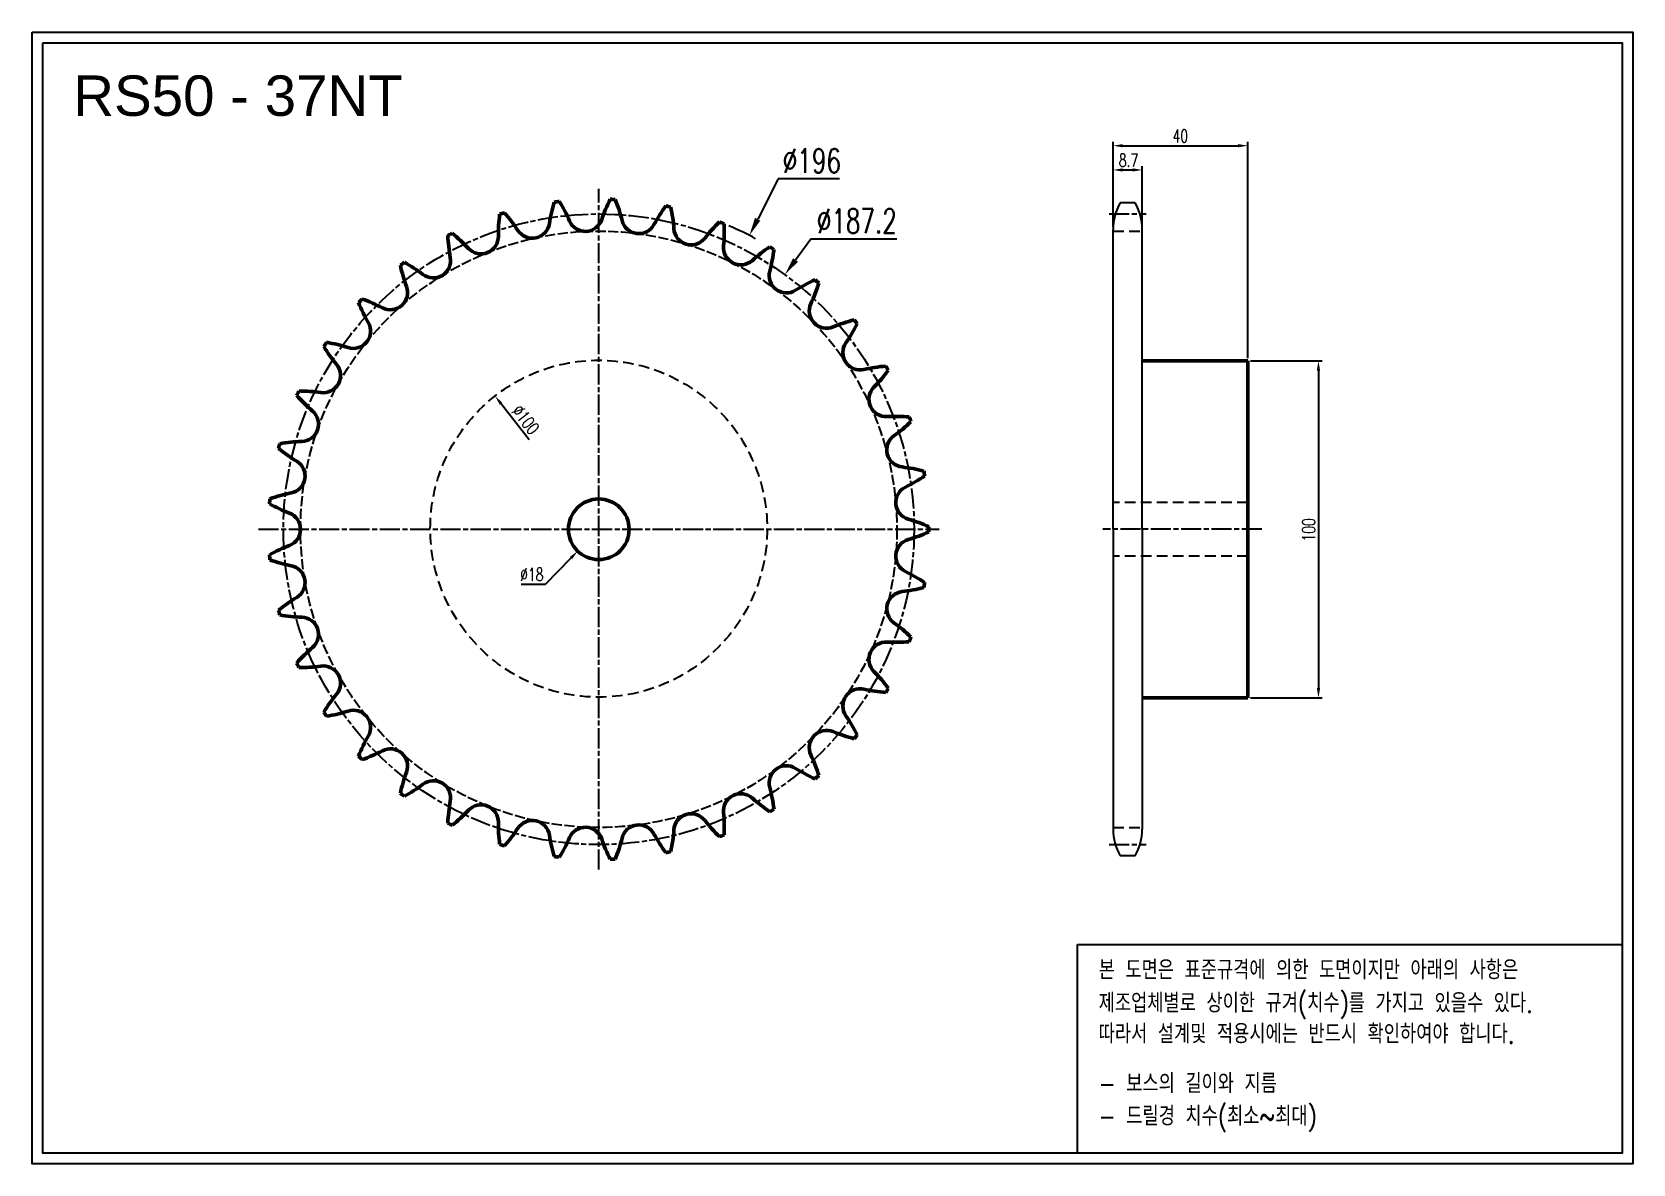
# Model space of a CAD drawing. Header units: millimetres. Extents: x 4604 to 5079, y 1098 to 1434.
import ezdxf

# ---------------------------------------------------------------- set-up
doc = ezdxf.new("R2010")
doc.units = ezdxf.units.MM
for name, pattern in [('AM_ISO02W050', [7.5, 6, -1.5]), ('AM_ISO02W050x2', [3.75, 3, -0.75]), ('AM_ISO08W050', [18, 12, -1.5, 3, -1.5]), ('AM_ISO08W050x2', [9, 6, -0.75, 1.5, -0.75]), ('HIDDEN', [9.525, 6.35, -3.175])]:
    doc.linetypes.add(name, pattern=pattern)
for name, color, linetype, lineweight in [('20', 7, 'Continuous', 50), ('21', 6, 'AM_ISO02W050', 25), ('22', 30, 'AM_ISO08W050', 25), ('VIS', 7, 'Continuous', 50)]:
    doc.layers.add(name, color=color, linetype=linetype, lineweight=lineweight)
doc.layers.add('HL', color=2, linetype='HIDDEN')
doc.layers.add('S-DIM', color=7, linetype='Continuous')
doc.styles.add('HAN', font='ROMANS.shx', dxfattribs={"width": 0.7, "bigfont": 'whgtxt.shx'})
doc.styles.add('HSG', font='SIMPLEX.shx', dxfattribs={"width": 0.7, "bigfont": 'HSG.shx'})
doc.styles.get("Standard").update_dxf_attribs({"font": 'arial.ttf'})
doc.dimstyles.new('APP16', dxfattribs={"dimscale": 3, "dimtxt": 2.4, "dimasz": 1.8, "dimexe": 0.7, "dimexo": 0.5, "dimgap": 0.6, "dimtad": 1, "dimtoh": 1, "dimdec": 1, "dimrnd": 0.01, "dimzin": 9, "dimdsep": 46, "dimtxsty": 'HSG', "dimcen": 0, "dimclrd": 1, "dimclre": 1, "dimclrt": 256, "dimazin": 2, "dimtp": 1, "dimtm": 1, "dimtfac": 0.5, "dimtdec": 1, "dimtofl": 0, "dimtmove": 0, "dimatfit": 3, "dimfxl": 0, "dimtvp": 1, "dimtolj": 2, "dimlwd": -1, "dimlwe": -1, "dimarcsym": 0})
doc.dimstyles.new('APP4', dxfattribs={"dimscale": 1.6, "dimtxt": 2.4, "dimasz": 1.8, "dimexe": 0.7, "dimexo": 0.5, "dimgap": 0.6, "dimtad": 1, "dimtoh": 1, "dimdec": 1, "dimrnd": 0.01, "dimzin": 9, "dimdsep": 46, "dimtxsty": 'HSG', "dimcen": 0, "dimclrd": 1, "dimclre": 1, "dimclrt": 256, "dimazin": 2, "dimtp": 1, "dimtm": 1, "dimtfac": 0.5, "dimtdec": 1, "dimtofl": 0, "dimtmove": 0, "dimatfit": 3, "dimfxl": 0, "dimtvp": 1, "dimtolj": 2, "dimlwd": -1, "dimlwe": -1, "dimarcsym": 0})

# ---------------------------------------------------------------- blocks, each defined once
blk = doc.blocks.new('*D1')
at = {"layer": 'Defpoints', "color": 0, "transparency": 16777216}
for p in [(4816.66, 1373.33), (4727.24, 1198.86)]:
    blk.add_point(p, dxfattribs=at)
at = {"layer": 'S-DIM', "color": 1, "transparency": 16777216}
for p, q in [((4825.24, 1390.08), (4819.12, 1378.13)), ((4843.36, 1390.08), (4825.24, 1390.08))]:
    blk.add_line(p, q, dxfattribs=at)
blk.add_arc((4771.95, 1286.1), 98.02, 61.6367, 66.798, dxfattribs=at)
blk.add_solid([(4818.32, 1378.54), (4819.92, 1377.72), (4816.66, 1373.33)], dxfattribs=at)
at = {"layer": 'S-DIM', "transparency": 16777216, "insert": (4835.2, 1395.48), "char_height": 7.2, "attachment_point": 5, "style": 'HSG'}
blk.add_mtext('\\A2;∅196', dxfattribs=at)
blk = doc.blocks.new('*D2')
at = {"layer": 'Defpoints', "color": 0, "transparency": 16777216}
for p in [(4827.17, 1361.67), (4716.73, 1210.52)]:
    blk.add_point(p, dxfattribs=at)
at = {"layer": 'S-DIM', "color": 1, "transparency": 16777216}
for p, q in [((4834.87, 1372.21), (4830.35, 1366.03)), ((4860.43, 1372.21), (4834.87, 1372.21))]:
    blk.add_line(p, q, dxfattribs=at)
blk.add_solid([(4829.63, 1366.56), (4831.08, 1365.5), (4827.17, 1361.67)], dxfattribs=at)
at = {"layer": 'S-DIM', "transparency": 16777216, "insert": (4848.55, 1377.61), "char_height": 7.2, "attachment_point": 5, "style": 'HSG'}
blk.add_mtext('\\A2;∅187.2', dxfattribs=at)
blk = doc.blocks.new('*D3')
at = {"layer": 'Defpoints', "color": 0, "transparency": 16777216}
for p in [(4778.21, 1292.56), (4765.69, 1279.63)]:
    blk.add_point(p, dxfattribs=at)
at = {"layer": 'S-DIM', "color": 1, "transparency": 16777216}
for p, q in [((4756.19, 1269.82), (4763.69, 1277.56)), ((4748.96, 1269.82), (4756.19, 1269.82))]:
    blk.add_line(p, q, dxfattribs=at)
blk.add_solid([(4763.34, 1277.89), (4764.03, 1277.23), (4765.69, 1279.63)], dxfattribs=at)
at = {"layer": 'S-DIM', "transparency": 16777216, "insert": (4752.1, 1272.7), "char_height": 3.84, "attachment_point": 5, "style": 'HSG'}
blk.add_mtext('\\A2;∅18', dxfattribs=at)
blk = doc.blocks.new('*D4')
at = {"layer": 'Defpoints', "color": 0, "transparency": 16777216}
for p in [(4741.16, 1325.66), (4802.74, 1246.87)]:
    blk.add_point(p, dxfattribs=at)
at = {"layer": 'S-DIM', "color": 1, "transparency": 16777216}
blk.add_line((4751.33, 1312.65), (4742.93, 1323.39), dxfattribs=at)
blk.add_solid([(4743.31, 1323.69), (4742.55, 1323.1), (4741.16, 1325.66)], dxfattribs=at)
at = {"layer": 'S-DIM', "transparency": 16777216, "insert": (4750.28, 1318.66), "char_height": 3.84, "attachment_point": 5, "rotation": 308.0109, "style": 'HSG'}
blk.add_mtext('\\A2;∅100', dxfattribs=at)
blk = doc.blocks.new('*D5')
at = {"layer": 'Defpoints', "color": 0, "transparency": 16777216}
for p in [(4933.29, 1392.76), (4924.59, 1375.06), (4933.29, 1375.06)]:
    blk.add_point(p, dxfattribs=at)
at = {"layer": 'S-DIM', "color": 1, "transparency": 16777216}
for p, q in [((4924.59, 1375.86), (4924.59, 1393.88)), ((4927.47, 1392.76), (4930.41, 1392.76)), ((4933.29, 1375.86), (4933.29, 1393.88))]:
    blk.add_line(p, q, dxfattribs=at)
for points in [[(4927.47, 1393.24), (4927.47, 1392.28), (4924.59, 1392.76)], [(4930.41, 1393.24), (4930.41, 1392.28), (4933.29, 1392.76)]]:
    blk.add_solid(points, dxfattribs=at)
at = {"layer": 'S-DIM', "transparency": 16777216, "insert": (4929.2, 1395.64), "char_height": 3.84, "attachment_point": 5, "style": 'HSG'}
blk.add_mtext('\\A2;8.7', dxfattribs=at)
blk = doc.blocks.new('*D6')
at = {"layer": 'Defpoints', "color": 0, "transparency": 16777216}
for p in [(4964.59, 1399.96), (4924.59, 1375.06), (4964.59, 1336.1)]:
    blk.add_point(p, dxfattribs=at)
at = {"layer": 'S-DIM', "color": 1, "transparency": 16777216}
for p, q in [((4924.59, 1375.86), (4924.59, 1401.08)), ((4927.47, 1399.96), (4961.71, 1399.96)), ((4964.59, 1336.9), (4964.59, 1401.08))]:
    blk.add_line(p, q, dxfattribs=at)
for points in [[(4927.47, 1400.44), (4927.47, 1399.48), (4924.59, 1399.96)], [(4961.71, 1400.44), (4961.71, 1399.48), (4964.59, 1399.96)]]:
    blk.add_solid(points, dxfattribs=at)
at = {"layer": 'S-DIM', "transparency": 16777216, "insert": (4944.59, 1402.84), "char_height": 3.84, "attachment_point": 5, "style": 'HSG'}
blk.add_mtext('\\A2;40', dxfattribs=at)
blk = doc.blocks.new('*D7')
at = {"layer": 'Defpoints', "color": 0, "transparency": 16777216}
for p in [(4964.59, 1336.1), (4964.59, 1236.1), (4985.58, 1236.1)]:
    blk.add_point(p, dxfattribs=at)
at = {"layer": 'S-DIM', "color": 1, "transparency": 16777216}
for p, q in [((4965.39, 1336.1), (4986.7, 1336.1)), ((4985.58, 1333.22), (4985.58, 1238.98)), ((4965.39, 1236.1), (4986.7, 1236.1))]:
    blk.add_line(p, q, dxfattribs=at)
for points in [[(4985.1, 1333.22), (4986.06, 1333.22), (4985.58, 1336.1)], [(4985.1, 1238.98), (4986.06, 1238.98), (4985.58, 1236.1)]]:
    blk.add_solid(points, dxfattribs=at)
at = {"layer": 'S-DIM', "transparency": 16777216, "insert": (4982.7, 1285.93), "char_height": 3.84, "attachment_point": 5, "rotation": 90, "style": 'HSG'}
blk.add_mtext('\\A2;100', dxfattribs=at)

msp = doc.modelspace()

# ---------------------------------------------------------------- linework, layer by layer
for p, q in [((4931.16, 1383), (4926.71, 1383)), ((4924.59, 1286.1), (4924.59, 1375.06)), ((4933.29, 1286.1), (4933.29, 1375.06)), ((4924.59, 1286.1), (4924.59, 1197.13)), ((4933.29, 1286.1), (4933.29, 1197.13)), ((4931.16, 1189.19), (4926.71, 1189.19))]:
    msp.add_line(p, q)
for points in [[(4603.73, 1433.71), (5078.93, 1433.71), (5078.93, 1097.71), (4603.73, 1097.71)], [(4606.93, 1430.51), (5075.73, 1430.51), (5075.73, 1100.91), (4606.93, 1100.91)]]:
    msp.add_lwpolyline(points, close=True)
at = {"color": 6}
msp.add_lwpolyline([(4914.09, 1162.83), (5075.73, 1162.83), (5075.73, 1100.91), (4914.09, 1100.91)], close=True, dxfattribs=at)
for centre, start, end in [((4940.46, 1375.06), 150, 180), ((4917.41, 1375.06), 0, 30), ((4940.46, 1197.13), 180, 210), ((4917.41, 1197.13), 330, 0)]:
    msp.add_arc(centre, 15.87, start, end)
at = {"layer": '20'}
for centre, radius, start, end in [((4804.24, 1369.35), 47.55, 163.0333, 170.9459), ((4771.95, 1286.1), 98.02, 96.864, 97.7306), ((4719.72, 1358.53), 47.55, 23.6486, 31.5613), ((4817.85, 1362.7), 47.55, 153.3035, 161.2162), ((4771.95, 1286.1), 98.02, 87.1342, 88.0009), ((4732.71, 1366.31), 47.55, 13.9189, 21.8316), ((4789.71, 1373.61), 47.55, 172.763, 180.6757), ((4771.95, 1286.1), 98.02, 106.5937, 107.4604), ((4708.23, 1348.66), 47.55, 33.3784, 41.2911), ((4830.13, 1353.84), 47.55, 143.5738, 151.4865), ((4771.95, 1286.1), 98.02, 77.4045, 78.2712), ((4746.83, 1371.79), 47.55, 4.1892, 12.1019), ((4771.95, 1286.1), 98.02, 116.3234, 117.1901), ((4698.57, 1336.99), 47.55, 43.1081, 51.0208), ((4752.22, 1377.64), 5.13, 213.3784, 350.9459), ((4767.97, 1379.66), 5.13, 203.6486, 341.2162), ((4783.84, 1378.98), 5.13, 193.9189, 331.4865), ((4799.37, 1375.64), 5.13, 184.1892, 321.7568), ((4840.74, 1343.03), 47.55, 133.8441, 141.7568), ((4771.95, 1286.1), 98.02, 67.6748, 68.5414), ((4761.67, 1374.8), 47.55, 354.4595, 2.3721), ((4774.66, 1375.35), 47.55, 182.4927, 190.4054), ((4737.03, 1372.99), 5.13, 223.1081, 0.6757), ((4814.11, 1369.72), 5.13, 174.4595, 312.027), ((4849.38, 1330.58), 47.55, 124.1144, 132.027), ((4776.81, 1375.26), 47.55, 344.7297, 352.6424), ((4771.95, 1286.1), 98.02, 57.945, 58.8117), ((4771.95, 1286.1), 98.02, 126.0532, 126.9198), ((4759.54, 1374.53), 47.55, 192.2225, 200.1351), ((4691.03, 1323.86), 47.55, 52.8378, 60.7505), ((4722.85, 1365.84), 5.13, 232.8378, 10.4054), ((4827.63, 1361.39), 5.13, 164.7297, 302.2973), ((4855.78, 1316.86), 47.55, 114.3846, 122.2973), ((4791.81, 1373.16), 47.55, 335, 342.9127), ((4771.95, 1286.1), 98.02, 48.2153, 49.082), ((4771.95, 1286.1), 98.02, 135.7829, 136.6495), ((4685.81, 1309.64), 47.55, 62.5676, 70.4802), ((4710.08, 1356.39), 5.13, 242.5676, 20.1351), ((4744.77, 1371.16), 47.55, 201.9522, 209.8649), ((4839.56, 1350.89), 5.13, 155, 292.5676), ((4699.09, 1344.93), 5.13, 252.2973, 29.8649), ((4859.77, 1302.25), 47.55, 104.6549, 112.5676), ((4806.24, 1368.55), 47.55, 325.2703, 333.1829), ((4771.95, 1286.1), 98.02, 38.4856, 39.3522), ((4771.95, 1286.1), 98.02, 145.5126, 146.3793), ((4730.79, 1365.34), 47.55, 211.6819, 219.5946), ((4683.07, 1294.74), 47.55, 72.2973, 80.21), ((4849.54, 1338.54), 5.13, 145.2703, 282.8378), ((4690.19, 1331.77), 5.13, 262.027, 39.5946), ((4861.24, 1287.17), 47.55, 94.9252, 102.8378), ((4819.68, 1361.57), 47.55, 315.5405, 323.4532), ((4771.95, 1286.1), 98.02, 28.7559, 29.6225), ((4771.95, 1286.1), 98.02, 155.2423, 156.109), ((4682.89, 1279.6), 47.55, 82.027, 89.9397), ((4857.28, 1324.67), 5.13, 135.5405, 273.1081), ((4717.99, 1357.25), 47.55, 221.4117, 229.3243), ((4683.65, 1317.29), 5.13, 271.7568, 49.3243), ((4860.14, 1272.07), 47.55, 85.1954, 93.1081), ((4831.75, 1352.41), 47.55, 305.8108, 313.7235), ((4771.95, 1286.1), 98.02, 19.0261, 19.8928), ((4685.27, 1264.64), 47.55, 91.7568, 99.6694), ((4862.57, 1309.69), 5.13, 125.8108, 263.3784), ((4771.95, 1286.1), 98.02, 164.9721, 165.8387), ((4706.74, 1347.1), 47.55, 231.1414, 239.0541), ((4679.65, 1301.92), 5.13, 281.4865, 59.0541), ((4856.5, 1257.36), 47.55, 75.4657, 83.3784), ((4771.95, 1286.1), 98.02, 9.2964, 10.1631), ((4865.26, 1294.04), 5.13, 116.0811, 253.6486), ((4842.1, 1341.35), 47.55, 296.0811, 303.9938), ((4771.95, 1286.1), 98.02, 174.7018, 175.5685), ((4697.37, 1335.2), 47.55, 240.8711, 248.7838), ((4690.14, 1250.3), 47.55, 101.4865, 109.3992), ((4678.3, 1286.1), 5.13, 291.2162, 68.7838), ((4850.43, 1243.49), 47.55, 65.736, 73.6486), ((4865.26, 1278.15), 5.13, 106.3514, 243.9189), ((4850.43, 1328.7), 47.55, 286.3514, 294.264), ((4771.95, 1286.1), 98.02, 359.5667, 0.4333), ((4697.37, 1236.99), 47.55, 111.2162, 119.1289), ((4771.95, 1286.1), 98.02, 184.4315, 185.2982), ((4690.14, 1321.89), 47.55, 250.6008, 258.5135), ((4679.65, 1270.27), 5.13, 300.9459, 78.5135), ((4842.1, 1230.84), 47.55, 56.0062, 63.9189), ((4856.5, 1314.83), 47.55, 276.6216, 284.5343), ((4771.95, 1286.1), 98.02, 349.8369, 350.7036), ((4706.74, 1225.09), 47.55, 120.9459, 128.8586), ((4862.57, 1262.5), 5.13, 96.6216, 234.1892), ((4771.95, 1286.1), 98.02, 194.1613, 195.0279), ((4685.27, 1307.55), 47.55, 260.3306, 268.2432), ((4683.65, 1254.9), 5.13, 310.6757, 88.2432), ((4831.75, 1219.78), 47.55, 46.2765, 54.1892), ((4717.99, 1214.95), 47.55, 130.6757, 138.5883), ((4857.28, 1247.52), 5.13, 86.8919, 224.4595), ((4860.14, 1300.12), 47.55, 266.8919, 274.8046), ((4771.95, 1286.1), 98.02, 340.1072, 340.9739), ((4771.95, 1286.1), 98.02, 203.891, 204.7577), ((4682.89, 1292.59), 47.55, 270.0603, 277.973), ((4690.19, 1240.42), 5.13, 320.4054, 97.973), ((4819.68, 1210.63), 47.55, 36.5468, 44.4595), ((4730.79, 1206.85), 47.55, 140.4054, 148.3181), ((4849.54, 1233.66), 5.13, 77.1622, 214.7297), ((4861.24, 1285.02), 47.55, 257.1622, 265.0748), ((4771.95, 1286.1), 98.02, 330.3775, 331.2441), ((4771.95, 1286.1), 98.02, 213.6207, 214.4874), ((4683.07, 1277.45), 47.55, 279.79, 287.7027), ((4699.09, 1227.26), 5.13, 330.1351, 107.7027), ((4839.56, 1221.3), 5.13, 67.4324, 205), ((4859.77, 1269.94), 47.55, 247.4324, 255.3451), ((4806.24, 1203.64), 47.55, 26.8171, 34.7297), ((4744.77, 1201.03), 47.55, 150.1351, 158.0478), ((4771.95, 1286.1), 98.02, 320.6478, 321.5144), ((4771.95, 1286.1), 98.02, 223.3505, 224.2171), ((4685.81, 1262.55), 47.55, 289.5198, 297.4324), ((4710.08, 1215.8), 5.13, 339.8649, 117.4324), ((4791.81, 1199.03), 47.55, 17.0873, 25), ((4759.54, 1197.66), 47.55, 159.8649, 167.7775), ((4827.63, 1210.8), 5.13, 57.7027, 195.2703), ((4855.78, 1255.33), 47.55, 237.7027, 245.6154), ((4771.95, 1286.1), 98.02, 310.918, 311.7847), ((4771.95, 1286.1), 98.02, 233.0802, 233.9468), ((4691.03, 1248.33), 47.55, 299.2495, 307.1622), ((4722.85, 1206.35), 5.13, 349.5946, 127.1622), ((4814.11, 1202.48), 5.13, 47.973, 185.5405), ((4776.81, 1196.93), 47.55, 7.3576, 15.2703), ((4774.66, 1196.84), 47.55, 169.5946, 177.5073), ((4698.57, 1235.2), 47.55, 308.9792, 316.8919), ((4737.03, 1199.2), 5.13, 359.3243, 136.8919), ((4849.38, 1241.61), 47.55, 227.973, 235.8856), ((4771.95, 1286.1), 98.02, 301.1883, 302.055), ((4771.95, 1286.1), 98.02, 242.8099, 243.6766), ((4789.71, 1198.58), 47.55, 179.3243, 187.237), ((4752.22, 1194.55), 5.13, 9.0541, 146.6216), ((4767.97, 1192.53), 5.13, 18.7838, 156.3514), ((4783.84, 1193.21), 5.13, 28.5135, 166.0811), ((4799.37, 1196.55), 5.13, 38.2432, 175.8108), ((4840.74, 1229.16), 47.55, 218.2432, 226.1559), ((4761.67, 1197.39), 47.55, 357.6279, 5.5405), ((4708.23, 1223.53), 47.55, 318.7089, 326.6216), ((4804.24, 1202.84), 47.55, 189.0541, 196.9667), ((4719.72, 1213.66), 47.55, 328.4387, 336.3514), ((4817.85, 1209.5), 47.55, 198.7838, 206.6965), ((4732.71, 1205.88), 47.55, 338.1684, 346.0811), ((4830.13, 1218.35), 47.55, 208.5135, 216.4262), ((4746.83, 1200.4), 47.55, 347.8981, 355.8108), ((4771.95, 1286.1), 98.02, 291.4586, 292.3252), ((4771.95, 1286.1), 98.02, 252.5396, 253.4063), ((4771.95, 1286.1), 98.02, 262.2694, 263.136), ((4771.95, 1286.1), 98.02, 271.9991, 272.8658), ((4771.95, 1286.1), 98.02, 281.7288, 282.5955)]:
    msp.add_arc(centre, radius, start, end, dxfattribs=at)
at = {"layer": '21', "linetype": 'AM_ISO02W050x2'}
msp.add_circle((4771.95, 1286.1), 88.52, dxfattribs=at)
at = {"layer": '22', "linetype": 'AM_ISO08W050x2'}
for p, q in [((4771.95, 1185.07), (4771.95, 1387.12)), ((4923.41, 1379.69), (4934.47, 1379.69)), ((4670.93, 1286.1), (4872.97, 1286.1)), ((4968.8, 1286.1), (4921.56, 1286.1)), ((4923.41, 1192.5), (4934.47, 1192.5))]:
    msp.add_line(p, q, dxfattribs=at)
msp.add_circle((4771.95, 1286.1), 93.6, dxfattribs=at)
at = {"layer": 'HL', "ltscale": 0.5}
for p, q in [((4924.59, 1374.61), (4933.29, 1374.61)), ((4964.59, 1294.1), (4924.59, 1294.1)), ((4964.59, 1278.1), (4924.59, 1278.1)), ((4924.59, 1197.58), (4933.29, 1197.58))]:
    msp.add_line(p, q, dxfattribs=at)
msp.add_circle((4771.95, 1286.27), 50, dxfattribs=at)
at = {"layer": 'VIS'}
for p, q in [((4964.59, 1336.1), (4933.29, 1336.1)), ((4964.59, 1336.1), (4964.59, 1236.1)), ((4964.59, 1236.1), (4933.29, 1236.1))]:
    msp.add_line(p, q, dxfattribs=at)
msp.add_circle((4771.95, 1286.1), 9, dxfattribs=at)

# ---------------------------------------------------------------- texts
msp.add_text('RS50 - 37NT', height=12).set_placement((4615.97, 1408.82))
at = {"color": 6, "style": 'HAN', "width": 0.8}
for s, p in [('본 도면은 표준규격에 의한 도면이지만 아래의 사항은', (4920.34, 1152.51)), ('제조업체별로 상이한 규겨(치수)를 가지고 있을수 있다.', (4920.34, 1142.66)), ('따라서 설계및 적용시에는 반드시 확인하여야 합니다.', (4920.34, 1133.51)), ('- 보스의 길이와 지름', (4920.34, 1118.78)), ('- 드릴경 치수(최소~최대)', (4920.34, 1109.1))]:
    msp.add_text(s, height=5.6833, dxfattribs=at).set_placement(p)

# ---------------------------------------------------------------- dimensions: what is measured, and where the dimension line sits
at = {"layer": 'S-DIM', "color": 3}
dim = msp.add_linear_dim(base=(4964.59, 1399.96), p1=(4924.59, 1375.06), p2=(4964.59, 1336.1), dimstyle='APP4', dxfattribs=at)
dim.commit()
dim.dimension.update_dxf_attribs({"geometry": '*D6', "text_midpoint": (4944.59, 1402.84)})
for p1, p2, dimstyle, picture, middle in [((4727.2402, 1198.8636), (4816.6555, 1373.3275), 'APP16', '*D1', (4835.1992, 1390.0757)), ((4716.73, 1210.52), (4827.17, 1361.67), 'APP16', '*D2', (4848.55, 1372.21)), ((4802.74, 1246.87), (4741.16, 1325.66), 'APP4', '*D4', (4748.01, 1316.89)), ((4778.21, 1292.56), (4765.69, 1279.63), 'APP4', '*D3', (4752.1, 1269.82))]:
    dim = msp.add_diameter_dim_2p(p1=p1, p2=p2, dimstyle=dimstyle, dxfattribs=at)
    dim.commit()
    dim.dimension.update_dxf_attribs({"geometry": picture, "text_midpoint": middle, "dimtype": 131})
dim = msp.add_linear_dim(base=(4933.29, 1392.76), p1=(4924.59, 1375.06), p2=(4933.29, 1375.06), dimstyle='APP4', dxfattribs=at)
dim.commit()
dim.dimension.update_dxf_attribs({"geometry": '*D5', "text_midpoint": (4929.2, 1392.76), "dimtype": 128})
dim = msp.add_linear_dim(base=(4985.58, 1236.1), p1=(4964.59, 1336.1), p2=(4964.59, 1236.1), angle=90, dimstyle='APP4', dxfattribs=at)
dim.commit()
dim.dimension.update_dxf_attribs({"geometry": '*D7', "text_midpoint": (4985.58, 1285.93), "dimtype": 128})

doc.saveas('drawing.dxf')
